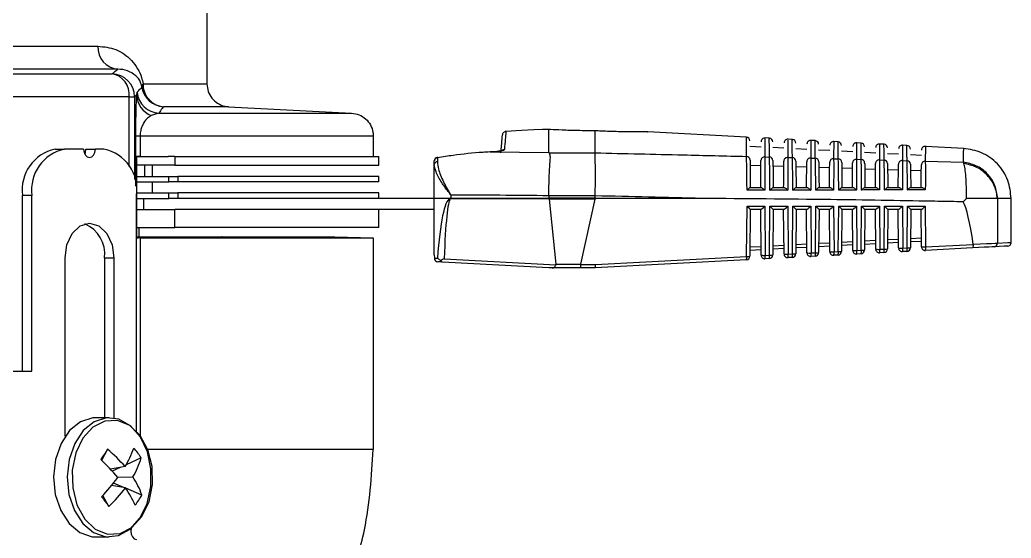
# Model space of a CAD drawing. Extents: x 17.1 to 113.1, y 3.8 to 84.5.
# Drawn here: x 56.364 to 59.045, y 69.521 to 70.922 of the extents above; entities that cross this region are included whole.
import ezdxf

# ---------------------------------------------------------------- set-up
doc = ezdxf.new("R2010")
doc.units = 0
doc.header["$MEASUREMENT"] = 0
doc.layers.add('OBJECT', color=7, linetype='CONTINUOUS')

msp = doc.modelspace()

# ---------------------------------------------------------------- linework, layer by layer
at = {"layer": 'OBJECT'}
for p, q in [((56.8697, 70.9557), (56.8697, 70.7494)), ((55.2589, 70.851), (56.5749, 70.851)), ((56.6291, 70.789), (55.2859, 70.789)), ((56.1593, 70.7765), (56.6132, 70.7765)), ((56.6798, 70.7197), (56.6811, 70.7265)), ((56.697, 70.7494), (56.8697, 70.7494)), ((56.6597, 70.7145), (56.1978, 70.7145)), ((56.6597, 70.7145), (56.674, 70.7145)), ((56.6597, 70.5263), (56.6597, 70.7145)), ((56.6798, 70.7197), (56.674, 70.7145)), ((56.674, 70.7145), (56.674, 70.4909)), ((56.9284, 70.6875), (56.7522, 70.6875)), ((56.9284, 70.6875), (57.2609, 70.6701)), ((56.7401, 70.6701), (56.7193, 70.6639)), ((56.7401, 70.6701), (57.2609, 70.6701)), ((57.6784, 70.6207), (57.6784, 70.6207)), ((57.7769, 70.6261), (57.7769, 70.6261)), ((57.7947, 70.5636), (57.7947, 70.6259)), ((57.9197, 70.5629), (57.9197, 70.6225)), ((58.3287, 70.6056), (58.0612, 70.6196)), ((56.6892, 70.6082), (56.6776, 70.6082)), ((56.6776, 70.4728), (56.6776, 70.6082)), ((56.6892, 70.6082), (56.6892, 70.5533)), ((57.3197, 70.6082), (56.6892, 70.6082)), ((57.3197, 70.6082), (57.3197, 70.5533)), ((58.3907, 70.6024), (58.3791, 70.603)), ((58.4527, 70.5991), (58.441, 70.5997)), ((58.5147, 70.5959), (58.503, 70.5965)), ((58.5767, 70.5926), (58.5649, 70.5932)), ((56.4595, 70.5725), (56.485, 70.5725)), ((56.5363, 70.5725), (56.485, 70.5725)), ((56.5426, 70.5725), (56.5681, 70.5725)), ((56.5911, 70.5725), (56.5681, 70.5725)), ((57.6537, 70.5666), (57.6355, 70.5657)), ((57.6537, 70.5664), (57.6355, 70.5654)), ((57.6355, 70.5654), (57.6355, 70.5657)), ((57.6355, 70.5654), (57.7947, 70.5636)), ((57.6537, 70.5666), (57.6537, 70.5666)), ((57.6537, 70.5664), (57.6537, 70.5666)), ((57.7947, 70.5636), (57.7952, 70.5629)), ((58.3683, 70.5785), (58.3381, 70.5801)), ((58.4303, 70.5753), (58.4002, 70.5769)), ((58.4924, 70.572), (58.462, 70.5736)), ((58.5544, 70.5688), (58.524, 70.5704)), ((58.6164, 70.5655), (58.5861, 70.5671)), ((58.6387, 70.5894), (58.6269, 70.59)), ((58.6783, 70.5623), (58.6481, 70.5639)), ((58.7007, 70.5861), (58.6888, 70.5867)), ((58.7627, 70.5829), (58.7508, 70.5835)), ((58.9168, 70.5748), (58.8128, 70.5802)), ((56.6805, 70.3319), (56.6805, 70.5543)), ((56.6892, 70.5533), (56.6805, 70.5533)), ((56.6805, 70.5533), (56.6892, 70.5533)), ((56.6892, 70.5533), (56.7646, 70.5533)), ((56.7825, 70.5533), (56.7646, 70.5533)), ((56.7825, 70.5533), (56.7825, 70.5293)), ((56.7825, 70.5533), (57.3347, 70.5533)), ((57.3347, 70.5293), (57.3347, 70.5533)), ((57.4847, 70.5313), (57.4847, 70.5409)), ((57.4933, 70.5493), (57.493, 70.5387)), ((57.7952, 70.5629), (57.9197, 70.5629)), ((57.9197, 70.5629), (57.9197, 70.5629)), ((58.3785, 70.5519), (58.391, 70.5516)), ((58.4405, 70.5503), (58.453, 70.55)), ((58.5025, 70.5487), (58.515, 70.5484)), ((58.5645, 70.5471), (58.577, 70.5467)), ((58.6265, 70.5454), (58.6391, 70.5451)), ((58.6884, 70.5437), (58.7011, 70.5434)), ((58.7401, 70.559), (58.7103, 70.5606)), ((58.7504, 70.542), (58.7631, 70.5416)), ((58.8021, 70.5558), (58.7723, 70.5574)), ((58.8124, 70.5402), (58.9154, 70.5373)), ((58.9167, 70.534), (58.9154, 70.5373)), ((56.7825, 70.5293), (56.6805, 70.5293)), ((56.7016, 70.4993), (56.7016, 70.5293)), ((56.7225, 70.4993), (56.7225, 70.5293)), ((56.7825, 70.5293), (57.3347, 70.5293)), ((57.4847, 70.4395), (57.4847, 70.5313)), ((58.3386, 70.5297), (58.3679, 70.5288)), ((58.4006, 70.5278), (58.4299, 70.5269)), ((58.4626, 70.5259), (58.4918, 70.525)), ((58.5246, 70.524), (58.5538, 70.5231)), ((58.5866, 70.522), (58.6158, 70.5211)), ((58.6487, 70.5201), (58.6778, 70.5192)), ((58.7107, 70.5181), (58.7398, 70.5172)), ((58.7727, 70.5161), (58.8018, 70.5152)), ((56.6805, 70.4993), (56.7663, 70.4993)), ((56.6805, 70.4844), (56.7663, 70.4844)), ((56.7225, 70.4544), (56.7225, 70.4844)), ((56.7663, 70.4844), (56.7663, 70.4993)), ((56.7663, 70.4993), (56.7914, 70.4993)), ((56.7914, 70.4844), (56.7663, 70.4844)), ((56.7914, 70.4993), (56.7914, 70.4844)), ((57.3347, 70.4993), (56.7914, 70.4993)), ((57.3347, 70.4844), (56.7914, 70.4844)), ((57.3347, 70.4844), (57.3347, 70.4993)), ((58.339, 70.4695), (58.3681, 70.4695)), ((58.401, 70.4695), (58.4302, 70.4695)), ((58.463, 70.4695), (58.4922, 70.4695)), ((58.5249, 70.4695), (58.5543, 70.4695)), ((58.5869, 70.4695), (58.6163, 70.4695)), ((58.6489, 70.4695), (58.6784, 70.4695)), ((58.7108, 70.4695), (58.7405, 70.4695)), ((58.7728, 70.4695), (58.8026, 70.4695)), ((56.3966, 70.4475), (56.3711, 70.4475)), ((56.3711, 69.9725), (56.3711, 70.4475)), ((56.3966, 69.9725), (56.3966, 70.4475)), ((56.6794, 69.8086), (56.6794, 70.4475)), ((56.6805, 70.4544), (56.7663, 70.4544)), ((56.6805, 70.4395), (56.7663, 70.4395)), ((56.6987, 70.4095), (56.6987, 70.4395)), ((56.7663, 70.4395), (56.7663, 70.4544)), ((56.7663, 70.4544), (56.7914, 70.4544)), ((56.7914, 70.4395), (56.7663, 70.4395)), ((56.7914, 70.4544), (56.7914, 70.4395)), ((57.3347, 70.4544), (56.7914, 70.4544)), ((57.3032, 70.4395), (56.7914, 70.4395)), ((57.4847, 70.4395), (57.3032, 70.4395)), ((57.3347, 70.4395), (57.3347, 70.4544)), ((57.5262, 70.4395), (57.4847, 70.4395)), ((57.4847, 70.2873), (57.4847, 70.4395)), ((57.5292, 70.4488), (57.5292, 70.4403)), ((57.5292, 70.4403), (57.7947, 70.4403)), ((57.7948, 70.4388), (57.5292, 70.4388)), ((57.9197, 70.4463), (57.7947, 70.4463)), ((57.7947, 70.4463), (57.7947, 70.4411)), ((57.7947, 70.4411), (57.9197, 70.4411)), ((57.7947, 70.4403), (57.7948, 70.4388)), ((57.9194, 70.438), (57.7949, 70.438)), ((57.7949, 70.438), (57.8135, 70.2618)), ((57.8812, 70.2618), (57.9194, 70.438)), ((57.9197, 70.4411), (57.9197, 70.4463)), ((58.2084, 70.4395), (57.9198, 70.4395)), ((58.924, 70.4395), (58.9148, 70.4305)), ((59.0077, 70.4395), (59.0077, 70.319)), ((59.0081, 70.4395), (59.0077, 70.4395)), ((59.0447, 70.3209), (59.0447, 70.4399)), ((56.6805, 70.4095), (56.7825, 70.4095)), ((56.7825, 70.3615), (56.7825, 70.4095)), ((57.3032, 70.4095), (56.7825, 70.4095)), ((57.4847, 70.4095), (57.3032, 70.4095)), ((57.3347, 70.3615), (57.3347, 70.4095)), ((58.3292, 70.2831), (58.3304, 70.419)), ((58.3304, 70.419), (58.3785, 70.419)), ((58.3391, 70.4096), (58.338, 70.2835)), ((58.3675, 70.4095), (58.3391, 70.4095)), ((58.3684, 70.2862), (58.3674, 70.4095)), ((58.3785, 70.419), (58.3796, 70.2858)), ((58.3912, 70.2864), (58.3924, 70.419)), ((58.3924, 70.419), (58.4405, 70.419)), ((58.4011, 70.4096), (58.4, 70.2868)), ((58.4295, 70.4095), (58.4011, 70.4095)), ((58.4304, 70.2895), (58.4294, 70.4095)), ((58.4405, 70.419), (58.4416, 70.289)), ((58.4533, 70.2896), (58.4544, 70.419)), ((58.4544, 70.419), (58.5025, 70.419)), ((58.4631, 70.4096), (58.4621, 70.2901)), ((58.4915, 70.4095), (58.4631, 70.4095)), ((58.4924, 70.2927), (58.4914, 70.4095)), ((58.5025, 70.419), (58.5036, 70.2923)), ((58.5153, 70.2929), (58.5164, 70.419)), ((58.5164, 70.419), (58.5645, 70.419)), ((58.5251, 70.4096), (58.5241, 70.2934)), ((58.5535, 70.4095), (58.5251, 70.4095)), ((58.5543, 70.296), (58.5534, 70.4095)), ((58.5645, 70.419), (58.5656, 70.2956)), ((58.5773, 70.2962), (58.5784, 70.419)), ((58.5784, 70.419), (58.6265, 70.419)), ((58.5871, 70.4096), (58.5861, 70.2966)), ((58.6155, 70.4095), (58.5871, 70.4095)), ((58.6163, 70.2993), (58.6154, 70.4095)), ((58.6265, 70.419), (58.6275, 70.2988)), ((58.6394, 70.2995), (58.6404, 70.419)), ((58.6404, 70.419), (58.6885, 70.419)), ((58.6491, 70.4096), (58.6481, 70.2999)), ((58.6775, 70.4095), (58.6491, 70.4095)), ((58.6783, 70.3026), (58.6774, 70.4095)), ((58.6885, 70.419), (58.6895, 70.3021)), ((58.7014, 70.3027), (58.7024, 70.419)), ((58.7024, 70.419), (58.7505, 70.419)), ((58.7111, 70.4096), (58.7102, 70.3032)), ((58.7395, 70.4095), (58.7111, 70.4095)), ((58.7403, 70.3058), (58.7394, 70.4095)), ((58.7505, 70.419), (58.7515, 70.3054)), ((58.7634, 70.306), (58.7644, 70.419)), ((58.7644, 70.419), (58.8125, 70.419)), ((58.7731, 70.4096), (58.7722, 70.3065)), ((58.8015, 70.4095), (58.7731, 70.4095)), ((58.8022, 70.3091), (58.8014, 70.4095)), ((58.8125, 70.419), (58.8134, 70.3087)), ((56.6805, 70.3615), (56.7825, 70.3615)), ((56.6869, 70.3356), (56.6869, 70.3615)), ((57.3347, 70.3615), (56.7825, 70.3615)), ((56.6805, 70.3356), (56.9098, 70.3356)), ((56.6892, 70.3328), (56.6805, 70.3328)), ((56.6892, 70.3328), (56.6805, 70.3328)), ((56.6892, 70.3328), (57.3197, 70.3328)), ((56.6892, 70.3328), (56.6892, 69.7954)), ((56.9108, 70.3356), (56.9098, 70.3356)), ((56.9108, 70.3356), (57.2158, 70.3356)), ((57.2158, 70.3356), (57.3197, 70.3328)), ((57.3197, 70.3328), (57.3197, 69.7615)), ((58.5863, 70.3217), (58.6161, 70.3233)), ((58.6484, 70.325), (58.6781, 70.3265)), ((58.7104, 70.3283), (58.74, 70.3298)), ((58.8021, 70.3237), (58.7723, 70.3221)), ((58.7724, 70.3315), (58.802, 70.3331)), ((58.3683, 70.3008), (58.3381, 70.2992)), ((58.3382, 70.3086), (58.3682, 70.3102)), ((58.4002, 70.3119), (58.4302, 70.3135)), ((58.4303, 70.304), (58.4002, 70.3024)), ((58.4922, 70.3073), (58.4622, 70.3057)), ((58.4623, 70.3152), (58.4922, 70.3167)), ((58.5542, 70.3106), (58.5242, 70.309)), ((58.5243, 70.3184), (58.5541, 70.32)), ((58.5656, 70.2956), (58.5773, 70.2962)), ((58.6162, 70.3139), (58.5863, 70.3123)), ((58.6275, 70.2988), (58.6394, 70.2995)), ((58.6782, 70.3171), (58.6483, 70.3155)), ((58.6895, 70.3021), (58.7014, 70.3027)), ((58.7401, 70.3204), (58.7103, 70.3188)), ((58.7627, 70.2966), (58.7508, 70.2959)), ((58.7515, 70.3054), (58.7634, 70.306)), ((58.9397, 70.3059), (58.8128, 70.2992)), ((58.8134, 70.3087), (58.9421, 70.3155)), ((58.9421, 70.3155), (58.9421, 70.3158)), ((56.4861, 69.7967), (56.4861, 70.279)), ((56.5928, 70.279), (56.6183, 70.279)), ((56.5928, 70.279), (56.5928, 69.847)), ((56.6183, 70.279), (56.6183, 69.846)), ((57.4847, 70.2873), (57.4848, 70.2783)), ((57.5112, 70.2768), (57.8133, 70.2604)), ((58.3285, 70.2736), (57.9197, 70.252)), ((57.9207, 70.2615), (58.3292, 70.2831)), ((58.3906, 70.2769), (58.379, 70.2763)), ((58.3796, 70.2858), (58.3912, 70.2864)), ((58.4526, 70.2802), (58.4409, 70.2796)), ((58.4416, 70.289), (58.4533, 70.2896)), ((58.5146, 70.2835), (58.5029, 70.2828)), ((58.5036, 70.2923), (58.5153, 70.2929)), ((58.5766, 70.2867), (58.5649, 70.2861)), ((58.6387, 70.29), (58.6268, 70.2894)), ((58.7007, 70.2933), (58.6888, 70.2927)), ((57.7947, 70.252), (57.5065, 70.2677)), ((57.803, 70.252), (57.7947, 70.252)), ((57.8806, 70.252), (57.803, 70.252)), ((57.8135, 70.2618), (57.8812, 70.2618)), ((57.9197, 70.252), (57.8806, 70.252)), ((57.8812, 70.2615), (57.9207, 70.2615)), ((57.9197, 70.252), (57.9197, 70.252)), ((56.2446, 69.9725), (56.3966, 69.9725)), ((56.6057, 69.847), (56.5687, 69.847)), ((56.6011, 69.7616), (56.5848, 69.7318)), ((57.3197, 69.7615), (56.7062, 69.7615)), ((56.6917, 69.7385), (56.6514, 69.72)), ((56.6483, 69.7147), (56.6087, 69.7077)), ((56.6347, 69.7123), (56.6135, 69.7026)), ((56.6273, 69.6866), (56.6693, 69.6868)), ((56.6495, 69.6572), (56.612, 69.6638)), ((56.6471, 69.6576), (56.6171, 69.6701)), ((56.6938, 69.6381), (56.6501, 69.6564)), ((56.6044, 69.6073), (56.5879, 69.6366)), ((56.5687, 69.525), (56.6057, 69.525))]:
    msp.add_line(p, q, dxfattribs=at)
at = {"layer": 'OBJECT', "flags": 128}
for points in [[(57.7769, 70.6261), (57.7536, 70.6248), (57.7208, 70.623), (57.6784, 70.6207)], [(57.6647, 70.5629), (57.6669, 70.5886), (57.6683, 70.6048), (57.6689, 70.6116)], [(56.5363, 70.5725), (56.5375, 70.5639), (56.5409, 70.5566), (56.5461, 70.5517), (56.5522, 70.55), (56.5583, 70.5517), (56.5634, 70.5566), (56.5669, 70.5639), (56.5681, 70.5725)], [(56.5394, 70.559), (56.5414, 70.5639), (56.5426, 70.5725)], [(56.4861, 70.279), (56.4911, 70.3147), (56.5054, 70.3451), (56.5269, 70.3653), (56.5522, 70.3725), (56.5775, 70.3653), (56.5989, 70.3451), (56.6132, 70.3147), (56.6183, 70.279)], [(58.9984, 70.309), (58.9929, 70.3087), (58.9839, 70.3082), (58.9718, 70.3076), (58.9569, 70.3068), (58.9397, 70.3059)], [(58.9421, 70.3158), (58.9613, 70.3167), (58.978, 70.3175), (58.9915, 70.3182), (59.0016, 70.3187), (59.0077, 70.319)], [(59.0353, 70.3109), (59.0353, 70.3109), (59.026, 70.3105), (58.9984, 70.309)], [(59.0077, 70.319), (59.0354, 70.3204), (59.0447, 70.3209)], [(57.4848, 70.2783), (57.4861, 70.2783), (57.4889, 70.2781), (57.4931, 70.278)], [(57.5065, 70.2677), (57.5002, 70.268), (57.4961, 70.2683), (57.4943, 70.2683)], [(56.5687, 69.847), (56.561, 69.8466), (56.5279, 69.8363), (56.4984, 69.8126), (56.4751, 69.7776), (56.4602, 69.7345), (56.4549, 69.6871), (56.4597, 69.6396), (56.4742, 69.5962), (56.4971, 69.5608), (56.5264, 69.5365), (56.5594, 69.5255), (56.5687, 69.525)], [(56.6886, 69.5756), (56.7079, 69.6151), (56.7182, 69.6608), (56.7184, 69.7088), (56.7086, 69.7548), (56.6897, 69.7946), (56.6633, 69.8248), (56.6318, 69.8427), (56.598, 69.8466), (56.5649, 69.8363), (56.5354, 69.8126), (56.5121, 69.7776), (56.4972, 69.7345), (56.4919, 69.6871), (56.4967, 69.6396), (56.5112, 69.5962), (56.5341, 69.5608), (56.5634, 69.5365), (56.5964, 69.5255), (56.6303, 69.5287), (56.6619, 69.546), (56.6886, 69.5756)], [(56.694, 69.5798), (56.7133, 69.6199), (56.7229, 69.6664), (56.7219, 69.7148), (56.7103, 69.7604), (56.6893, 69.7987), (56.661, 69.826), (56.6281, 69.8396), (56.5939, 69.8381), (56.5616, 69.8217), (56.5345, 69.7921), (56.5153, 69.7521), (56.5057, 69.7056), (56.5067, 69.6571), (56.5183, 69.6115), (56.5392, 69.5732), (56.5675, 69.5459), (56.6004, 69.5324), (56.6347, 69.5338), (56.6669, 69.5502), (56.694, 69.5798)], [(56.6645, 69.5481), (56.6635, 69.5405), (56.6647, 69.5319), (56.6682, 69.5246), (56.6734, 69.5197), (56.6794, 69.518)]]:
    msp.add_lwpolyline(points, dxfattribs=at)
at = {"layer": 'OBJECT'}
for centre, radius, start, end in [((56.6341, 70.8481), 0.0593, 177.2193, 265.182), ((56.6032, 70.7206), 0.0568, 353.8231, 79.8677), ((56.6119, 70.7145), 0.062, 0.0185, 88.8269), ((56.7429, 70.732), 0.062, 185.1379, 267.4506), ((56.7084, 70.7407), 0.0143, 142.6459, 184.1231), ((56.7553, 70.7495), 0.062, 189.0436, 267.1597), ((56.7574, 70.7478), 0.0605, 178.4267, 265.0794), ((56.7402, 70.7206), 0.0604, 180.8387, 249.7837), ((58.328, 70.5956), 0.01, 0.5, 83.0416), ((58.3784, 70.593), 0.01, 83.4435, 179.5), ((58.39, 70.5924), 0.01, 0.5, 83.5539), ((58.4404, 70.5897), 0.01, 83.9559, 179.5), ((58.4521, 70.5891), 0.01, 0.5, 84.0669), ((58.5024, 70.5865), 0.01, 84.469, 179.5), ((58.5141, 70.5859), 0.01, 0.5, 84.5807), ((58.5643, 70.5832), 0.01, 84.9828, 179.5), ((58.5761, 70.5826), 0.01, 0.5, 85.0953), ((56.4816, 70.4631), 0.1116, 101.4218, 188.0494), ((56.5071, 70.4631), 0.1116, 101.4218, 188.0495), ((56.569, 70.4631), 0.1116, 351.9507, 78.5782), ((57.6746, 70.5618), 0.01, 92.5376, 134.0424), ((58.6263, 70.58), 0.01, 85.5116, 179.5), ((58.6381, 70.5794), 0.01, 0.5, 85.6107), ((58.6883, 70.5768), 0.01, 86.013, 179.5), ((58.7002, 70.5761), 0.01, 0.5, 86.1269), ((58.7503, 70.5735), 0.01, 86.5331, 179.5), ((58.7622, 70.5729), 0.01, 0.5, 86.6441), ((58.8122, 70.5703), 0.01, 86.9496, 179.5), ((57.4947, 70.5409), 0.01, 99.2546, 180), ((57.4938, 70.5402), 0.00906, 92.8152, 175.6376), ((57.4932, 70.5302), 0.00857, 91.3572, 172.772), ((57.5041, 70.5515), 0.011, 183.5999, 191.5485), ((58.3286, 70.5433), 0.00987, 1.1349, 87.7404), ((58.3779, 70.5421), 0.0099, 86.3742, 178.788), ((58.3906, 70.5418), 0.00987, 1.1148, 87.7179), ((58.4399, 70.5405), 0.0099, 86.3909, 178.8129), ((58.4526, 70.5402), 0.00987, 1.0943, 87.6966), ((58.5019, 70.5388), 0.00991, 86.4099, 178.8337), ((58.5146, 70.5385), 0.00988, 1.0775, 87.6718), ((58.5639, 70.5372), 0.00991, 86.429, 178.8561), ((58.5766, 70.5369), 0.00988, 1.0553, 87.6532), ((58.6258, 70.5355), 0.00991, 86.4477, 178.8788), ((58.6386, 70.5352), 0.00989, 1.0373, 87.6314), ((58.6878, 70.5338), 0.00991, 86.4666, 178.8996), ((58.7007, 70.5335), 0.00989, 1.0189, 87.6091), ((58.7498, 70.5321), 0.00992, 86.4849, 178.9201), ((58.7627, 70.5318), 0.00989, 1.0035, 87.5856), ((58.8118, 70.5303), 0.00992, 86.5024, 178.9406), ((57.6209, 70.5296), 0.1307, 223.5468, 224.5091), ((57.6481, 70.4404), 0.1189, 180.0139, 180.7742), ((56.5047, 70.2891), 0.0887, 353.4617, 66.9254), ((58.5621, 70.35), 0.0546, 261.8685, 273.6791), ((58.5643, 70.2961), 0.01, 180.5, 273.0226), ((58.5454, 70.2923), 0.0204, 342.3855, 9.2745), ((58.5761, 70.2967), 0.01, 273.0226, 359.5), ((58.5572, 70.2929), 0.0204, 342.3832, 9.2805), ((58.5797, 70.3371), 0.041, 266.6836, 279.001), ((58.624, 70.3533), 0.0546, 261.8691, 273.6785), ((58.6263, 70.2994), 0.01, 180.5, 273.0226), ((58.6074, 70.2956), 0.0204, 342.3828, 9.2808), ((58.6381, 70.3), 0.01, 273.0226, 359.5), ((58.6192, 70.2962), 0.0204, 342.3855, 9.2745), ((58.6417, 70.3404), 0.041, 266.6872, 278.9992), ((58.686, 70.3566), 0.0546, 261.869, 273.6787), ((58.6883, 70.3026), 0.01, 180.5, 273.0226), ((58.6694, 70.2988), 0.0204, 342.3828, 9.2808), ((58.7002, 70.3033), 0.01, 273.0226, 359.5), ((58.6813, 70.2995), 0.0204, 342.3836, 9.2801), ((58.7038, 70.3437), 0.041, 266.6836, 279.001), ((58.748, 70.3598), 0.0546, 261.8686, 273.679), ((58.7503, 70.3059), 0.01, 180.5, 273.0226), ((58.7314, 70.3021), 0.0204, 342.3754, 9.2846), ((58.7622, 70.3065), 0.01, 273.0226, 359.5), ((58.7433, 70.3027), 0.0204, 342.3855, 9.2745), ((58.7658, 70.347), 0.041, 266.6872, 278.9992), ((58.8099, 70.3631), 0.0546, 261.8685, 273.6791), ((58.8122, 70.3092), 0.01, 180.5, 273.0226), ((58.7933, 70.3054), 0.0204, 342.3855, 9.2745), ((58.9978, 70.3189), 0.00991, 273.4746, 0.5516), ((59.0347, 70.3209), 0.01, 273.0226, 355.0653), ((57.4948, 70.2783), 0.00999, 179.95, 266.8554), ((57.4855, 70.2782), 0.00067, 168.3449, 180.5049), ((57.4948, 70.2783), 0.01, 180.809, 266.8941), ((58.328, 70.2836), 0.01, 273.0226, 359.5), ((58.3091, 70.2798), 0.0204, 342.3828, 9.2808), ((58.3316, 70.324), 0.041, 266.687, 278.9994), ((58.3761, 70.3402), 0.0545, 261.8661, 273.6815), ((58.3784, 70.2863), 0.01, 180.5, 273.0226), ((58.3595, 70.2825), 0.0204, 342.3855, 9.2745), ((58.39, 70.2869), 0.01, 273.0226, 359.5), ((58.3711, 70.2831), 0.0204, 342.3855, 9.2745), ((58.3936, 70.3273), 0.041, 266.687, 278.9975), ((58.4381, 70.3435), 0.0546, 261.869, 273.6787), ((58.4404, 70.2896), 0.01, 180.5, 273.0226), ((58.4215, 70.2857), 0.0204, 342.3828, 9.2808), ((58.4521, 70.2902), 0.01, 273.0226, 359.5), ((58.4331, 70.2864), 0.0204, 342.3831, 9.2805), ((58.4556, 70.3306), 0.041, 266.687, 278.9994), ((58.5001, 70.3467), 0.0546, 261.8686, 273.679), ((58.5024, 70.2928), 0.01, 180.5, 273.0226), ((58.4835, 70.289), 0.0204, 342.3828, 9.2808), ((58.5141, 70.2934), 0.01, 273.0226, 359.5), ((58.4952, 70.2896), 0.0204, 342.3855, 9.2745), ((58.5177, 70.3339), 0.041, 266.687, 278.9975), ((59.9098, 67.5393), 3.9858, 146.1131, 146.5916), ((56.3523, 69.4634), 0.3883, 40.3341, 50.1598), ((56.4185, 69.855), 0.2692, 328.589, 340.3685), ((56.5298, 69.6373), 0.191, 32.0139, 41.8135), ((56.2323, 69.3579), 0.5139, 39.5502, 47.0248), ((56.4765, 69.8012), 0.2242, 329.3223, 343.7611), ((56.2292, 69.979), 0.4959, 315.8153, 323.6483), ((56.4908, 69.5663), 0.2153, 19.4631, 34.0337), ((56.3458, 69.8869), 0.3809, 312.7653, 322.8977), ((56.4346, 69.5079), 0.2617, 23.0563, 34.7898), ((58.5094, 71.0588), 2.3949, 216.5239, 217.3043), ((56.5211, 69.7331), 0.1971, 321.5097, 331.1945)]:
    msp.add_arc(centre, radius, start, end, dxfattribs=at)
for centre, major_axis, ratio, start_param, end_param in [((56.7396, 70.5715), (0.062, 0.0151), 0.162756, 3.410195, 3.724554), ((57.5447, 69.8708), (-0.0157, 0.5695), 0.101686, 0.049862, 0.771527), ((57.537, 69.8692), (-0.0078, 0.5695), 0.050872, 0.051969, 0.772633), ((57.5447, 69.8708), (-0.0157, 0.5695), 0.101686, 6.280384, 6.333048), ((57.537, 69.8692), (-0.0078, 0.5695), 0.050872, 6.28249, 6.335154), ((57.4369, 68.377), (7.8848, 0), 0.262774, 1.525405, 1.559096), ((57.3469, 70.4463), (0.4478, 0), 0.267949, 0, 0.004204), ((57.3469, 70.4411), (0.4478, 0), 0.267949, 6.276674, 6.283185), ((57.3466, 70.4411), (0.4485, -0.007), 0.267094, 0.032491, 0.039008), ((58.8977, 70.4411), (0.9787, 0.0064), 0.122438, 3.101128, 3.114217), ((53.9014, 68.377), (19.0675, 0), 0.111038, 1.342949, 1.358461), ((58.897, 70.4463), (0.9773, 0), 0.122785, 3.138252, 3.141593), ((58.897, 70.4411), (0.9773, 0), 0.122785, 3.141593, 3.154684), ((58.8896, 68.1498), (0.0147, 2.2897), 0.052015, 5.95327, 6.194383), ((58.3292, 70.4195), (-0.00991, 0.00999), 0.035372, 3.176643, 4.624979), ((58.3773, 70.4195), (0.00988, 0.00996), 0.087934, 3.228543, 4.746979), ((58.3912, 70.4195), (-0.00991, 0.00999), 0.035372, 3.176643, 4.624979), ((58.4393, 70.4195), (0.00988, 0.00996), 0.087934, 3.228543, 4.746979), ((58.4532, 70.4195), (-0.00991, 0.00999), 0.035372, 3.176643, 4.624979), ((58.5013, 70.4195), (0.00988, 0.00996), 0.087934, 3.228543, 4.746979), ((58.5152, 70.4195), (-0.00991, 0.00999), 0.035372, 3.176643, 4.624979), ((58.5633, 70.4195), (0.00988, 0.00996), 0.087934, 3.228543, 4.746979), ((58.5772, 70.4195), (-0.00991, 0.00999), 0.035372, 3.176643, 4.624979), ((58.6253, 70.4195), (0.00988, 0.00996), 0.087934, 3.228543, 4.746979), ((58.6392, 70.4195), (-0.00991, 0.00999), 0.035372, 3.176643, 4.624979), ((58.6873, 70.4195), (0.00988, 0.00996), 0.087934, 3.228543, 4.746979), ((58.7012, 70.4195), (-0.00991, 0.00999), 0.035372, 3.176643, 4.624979), ((58.7493, 70.4195), (0.00988, 0.00996), 0.087934, 3.228543, 4.746979), ((58.7632, 70.4195), (-0.00991, 0.00999), 0.035372, 3.176643, 4.624979), ((58.8113, 70.4195), (0.00988, 0.00996), 0.087934, 3.228543, 4.746979), ((56.7396, 70.3147), (0.062, -0.0151), 0.162711, 2.558607, 2.872966), ((57.7762, 70.262), (0.0374, -0.0006), 0.267094, 6.175075, 6.315676), ((57.8806, 70.262), (0, 0.01), 0.061163, 3.141593, 4.660029), ((57.9627, 70.262), (0.0816, 0.0005), 0.122438, 3.114217, 3.140397), ((57.9195, 70.262), (-0.00026, 0.01), 0.120424, 3.14477, 4.656852)]:
    msp.add_ellipse(centre, major_axis=major_axis, ratio=ratio, start_param=start_param, end_param=end_param, dxfattribs=at)
for points, knots in [([(56.5749, 70.851), (56.5913, 70.8494), (56.6241, 70.8461), (56.6592, 70.8219), (56.6814, 70.7933), (56.6921, 70.7719), (56.6957, 70.7552), (56.697, 70.7494)], [0, 0, 0, 0, 0.338496, 0.676057, 0.82639, 0.93996, 1, 1, 1, 1]), ([(56.6132, 70.7765), (56.6139, 70.7771), (56.6176, 70.7805), (56.6229, 70.7849), (56.6275, 70.7879), (56.6291, 70.789)], [0, 0, 0, 0, 0.1375162, 0.6875815, 1, 1, 1, 1]), ([(56.6941, 70.7397), (56.693, 70.7436), (56.6884, 70.7612), (56.6752, 70.7731), (56.6552, 70.7872), (56.6379, 70.7884), (56.6291, 70.789)], [0, 0, 0, 0, 0.064502, 0.295551, 0.645889, 1, 1, 1, 1]), ([(56.6811, 70.7265), (56.6818, 70.7273), (56.6853, 70.7316), (56.6896, 70.7361), (56.6932, 70.739), (56.6941, 70.7397)], [0, 0, 0, 0, 0.160413, 0.802068, 1, 1, 1, 1]), ([(56.8697, 70.7494), (56.8703, 70.7425), (56.8717, 70.7285), (56.8824, 70.7099), (56.8981, 70.6959), (56.9145, 70.689), (56.9249, 70.6879), (56.9284, 70.6875)], [0, 0, 0, 0, 0.222087, 0.444175, 0.666264, 0.888359, 1, 1, 1, 1]), ([(56.6776, 70.6082), (56.6776, 70.618), (56.6777, 70.6375), (56.678, 70.667), (56.6787, 70.6991), (56.6794, 70.7118), (56.6798, 70.7197)], [0, 0, 0, 0, 0.163497, 0.32571, 0.581357, 1, 1, 1, 1]), ([(56.7522, 70.6875), (56.7509, 70.686), (56.7469, 70.6814), (56.7429, 70.6747), (56.7401, 70.6701)], [0, 0, 0, 0, 0.3210633, 1, 1, 1, 1]), ([(56.7193, 70.6639), (56.7158, 70.6617), (56.7088, 70.6572), (56.7001, 70.6469), (56.694, 70.6349), (56.691, 70.6251), (56.6895, 70.6162), (56.6893, 70.6108), (56.6892, 70.6082)], [0, 0, 0, 0, 0.300574, 0.606531, 0.762919, 0.874184, 0.940147, 1, 1, 1, 1]), ([(57.2609, 70.6701), (57.2678, 70.669), (57.2817, 70.6669), (57.2997, 70.6553), (57.3129, 70.6388), (57.319, 70.6221), (57.3195, 70.6117), (57.3197, 70.6082)], [0, 0, 0, 0, 0.222099, 0.444197, 0.666294, 0.888387, 1, 1, 1, 1]), ([(57.6784, 70.6207), (57.6772, 70.6206), (57.675, 70.6202), (57.6721, 70.6183), (57.67, 70.6157), (57.6691, 70.6133), (57.669, 70.612), (57.6689, 70.6116)], [0, 0, 0, 0, 0.235926, 0.471828, 0.707751, 0.925417, 1, 1, 1, 1]), ([(57.6784, 70.6207), (57.6784, 70.6206), (57.6783, 70.6201), (57.6778, 70.6145), (57.6758, 70.5909), (57.6741, 70.5718)], [0, 0, 0, 0, 0.045653, 0.228294, 1, 1, 1, 1]), ([(57.7947, 70.6259), (57.788, 70.626), (57.7795, 70.626), (57.7774, 70.6261), (57.7769, 70.6261)], [0, 0, 0, 0, 0.791837, 1, 1, 1, 1]), ([(57.7949, 70.626), (57.7949, 70.626), (57.7948, 70.626), (57.7948, 70.626), (57.7947, 70.626), (57.7947, 70.6259), (57.7947, 70.6259)], [0, 0, 0, 0, 0.159974, 0.363959, 0.750853, 1, 1, 1, 1]), ([(57.9197, 70.6225), (57.9037, 70.6226), (57.8717, 70.6228), (57.8292, 70.6242), (57.8056, 70.6254), (57.7962, 70.6259), (57.7949, 70.626)], [0, 0, 0, 0, 0.3155677, 0.6311016, 0.9475879, 1, 1, 1, 1]), ([(58.0612, 70.6195), (58.0617, 70.6195), (58.0637, 70.6195), (58.0507, 70.6194), (58.0232, 70.6193), (57.983, 70.6199), (57.9464, 70.6211), (57.9251, 70.6222), (57.9197, 70.6225)], [0, 0, 0, 0, 0.06941, 0.284852, 0.500141, 0.714749, 0.928344, 1, 1, 1, 1]), ([(58.329, 70.5532), (58.329, 70.5546), (58.3289, 70.5617), (58.3287, 70.5876), (58.3285, 70.6091), (58.3285, 70.6035), (58.3285, 70.6026)], [0, 0, 0, 0, 0.04133, 0.206679, 0.869686, 1, 1, 1, 1]), ([(58.3789, 70.6003), (58.3789, 70.5997), (58.3789, 70.5983), (58.3787, 70.5686), (58.3785, 70.5519)], [0, 0, 0, 0, 0.440803, 1, 1, 1, 1]), ([(58.391, 70.5516), (58.391, 70.553), (58.3909, 70.56), (58.3907, 70.5855), (58.3905, 70.6061), (58.3906, 70.6006), (58.3906, 70.5998)], [0, 0, 0, 0, 0.042041, 0.210232, 0.884641, 1, 1, 1, 1]), ([(58.4409, 70.5974), (58.4409, 70.5967), (58.4409, 70.595), (58.4406, 70.5662), (58.4405, 70.5503)], [0, 0, 0, 0, 0.448482, 1, 1, 1, 1]), ([(58.453, 70.55), (58.453, 70.5514), (58.4529, 70.5583), (58.4527, 70.5833), (58.4525, 70.6031), (58.4526, 70.5976), (58.4526, 70.5969)], [0, 0, 0, 0, 0.0427766, 0.2139071, 0.9001117, 1, 1, 1, 1]), ([(58.5029, 70.5946), (58.5029, 70.5937), (58.5029, 70.5917), (58.5026, 70.5638), (58.5025, 70.5487)], [0, 0, 0, 0, 0.456429, 1, 1, 1, 1]), ([(58.515, 70.5484), (58.515, 70.5497), (58.515, 70.5565), (58.5147, 70.581), (58.5146, 70.6), (58.5146, 70.5946), (58.5146, 70.594)], [0, 0, 0, 0, 0.043537, 0.217711, 0.916125, 1, 1, 1, 1]), ([(58.5649, 70.5917), (58.5648, 70.5906), (58.5648, 70.5883), (58.5646, 70.5615), (58.5645, 70.5471)], [0, 0, 0, 0, 0.464658, 1, 1, 1, 1]), ([(58.577, 70.5467), (58.577, 70.5481), (58.577, 70.5547), (58.5768, 70.5787), (58.5766, 70.597), (58.5766, 70.5916), (58.5767, 70.5912)], [0, 0, 0, 0, 0.044325, 0.221651, 0.93271, 1, 1, 1, 1]), ([(58.6391, 70.5451), (58.639, 70.5464), (58.639, 70.5529), (58.6388, 70.5765), (58.6386, 70.594), (58.6387, 70.5887), (58.6387, 70.5883)], [0, 0, 0, 0, 0.045141, 0.225735, 0.949898, 1, 1, 1, 1]), ([(58.7011, 70.5434), (58.7011, 70.5447), (58.701, 70.5511), (58.7008, 70.5741), (58.7007, 70.5909), (58.7007, 70.5857), (58.7007, 70.5854)], [0, 0, 0, 0, 0.045988, 0.22997, 0.967722, 1, 1, 1, 1]), ([(57.6355, 70.5654), (57.6289, 70.565), (57.5956, 70.5629), (57.548, 70.5582), (57.5075, 70.5516), (57.4933, 70.5493)], [0, 0, 0, 0, 0.139684, 0.698664, 1, 1, 1, 1]), ([(57.6586, 70.5671), (57.6579, 70.567), (57.6563, 70.5668), (57.6546, 70.5667), (57.6536, 70.5667)], [0, 0, 0, 0, 0.42916, 1, 1, 1, 1]), ([(57.6741, 70.5718), (57.6738, 70.5713), (57.6733, 70.5703), (57.6696, 70.5688), (57.6642, 70.5675), (57.6585, 70.5667), (57.6549, 70.5665), (57.6537, 70.5664)], [0, 0, 0, 0, 0.21906, 0.438021, 0.659216, 0.880003, 1, 1, 1, 1]), ([(57.6681, 70.5691), (57.6681, 70.5691), (57.6681, 70.5691), (57.6673, 70.5687), (57.6653, 70.5682), (57.6622, 70.5675), (57.6597, 70.5672), (57.6586, 70.5671)], [0, 0, 0, 0, 0.0902139, 0.2517951, 0.484409, 0.7783926, 1, 1, 1, 1]), ([(58.6268, 70.5889), (58.6268, 70.5877), (58.6268, 70.5851), (58.6266, 70.5592), (58.6265, 70.5454)], [0, 0, 0, 0, 0.470225, 1, 1, 1, 1]), ([(58.6888, 70.586), (58.6888, 70.5846), (58.6888, 70.5817), (58.6886, 70.5567), (58.6884, 70.5437)], [0, 0, 0, 0, 0.482025, 1, 1, 1, 1]), ([(58.7508, 70.5831), (58.7508, 70.5816), (58.7507, 70.5785), (58.7505, 70.5544), (58.7504, 70.542)], [0, 0, 0, 0, 0.488709, 1, 1, 1, 1]), ([(58.7631, 70.5416), (58.7631, 70.5429), (58.763, 70.5492), (58.7628, 70.5718), (58.7627, 70.5879), (58.7627, 70.5827), (58.7627, 70.5826)], [0, 0, 0, 0, 0.046867, 0.234363, 0.98622, 1, 1, 1, 1]), ([(58.8128, 70.5802), (58.8128, 70.5802), (58.8128, 70.5853), (58.8127, 70.5723), (58.8125, 70.551), (58.8124, 70.5402)], [0, 0, 0, 0, 0.001446, 0.498454, 1, 1, 1, 1]), ([(58.9154, 70.5373), (58.9157, 70.5482), (58.9162, 70.57), (58.9163, 70.5732), (58.9164, 70.5748)], [0, 0, 0, 0, 0.496376, 1, 1, 1, 1]), ([(59.0447, 70.4395), (59.043, 70.4561), (59.0393, 70.4904), (59.0098, 70.535), (58.9668, 70.5667), (58.9328, 70.5722), (58.9164, 70.5748)], [0, 0, 0, 0, 0.240773, 0.500001, 0.759226, 1, 1, 1, 1]), ([(57.493, 70.5387), (57.4936, 70.5323), (57.4952, 70.516), (57.5083, 70.4859), (57.5214, 70.4619), (57.5285, 70.45), (57.5291, 70.4489), (57.5292, 70.4488)], [0, 0, 0, 0, 0.244745, 0.62673, 0.967928, 0.996143, 1, 1, 1, 1]), ([(57.7947, 70.4468), (57.7947, 70.452), (57.7945, 70.4706), (57.7953, 70.5016), (57.7969, 70.5337), (57.7999, 70.5542), (57.7965, 70.5605), (57.7952, 70.5629)], [0, 0, 0, 0, 0.097508, 0.351331, 0.599305, 0.843154, 1, 1, 1, 1]), ([(57.9197, 70.4467), (57.92, 70.4602), (57.9206, 70.4872), (57.9204, 70.5228), (57.9196, 70.5502), (57.9197, 70.5587), (57.9197, 70.5629)], [0, 0, 0, 0, 0.253583, 0.507165, 0.760847, 1, 1, 1, 1]), ([(57.9197, 70.5629), (57.999, 70.5611), (58.1355, 70.558), (58.2719, 70.5546), (58.329, 70.5532)], [0, 0, 0, 0, 0.58145, 1, 1, 1, 1]), ([(58.3304, 70.4617), (58.3304, 70.4643), (58.3303, 70.4734), (58.3301, 70.4948), (58.3298, 70.5224), (58.3293, 70.5442), (58.3291, 70.5506), (58.329, 70.5532)], [0, 0, 0, 0, 0.059775, 0.20716, 0.50141, 0.795934, 1, 1, 1, 1]), ([(58.3385, 70.5435), (58.3385, 70.5396), (58.3386, 70.5319), (58.3388, 70.5057), (58.339, 70.4819), (58.3391, 70.4695)], [0, 0, 0, 0, 0.324207, 0.64849, 1, 1, 1, 1]), ([(58.3674, 70.4695), (58.3675, 70.4808), (58.3676, 70.5033), (58.3679, 70.5299), (58.368, 70.538), (58.368, 70.5423)], [0, 0, 0, 0, 0.324373, 0.648691, 1, 1, 1, 1]), ([(58.3785, 70.5519), (58.3786, 70.5502), (58.3787, 70.5449), (58.3788, 70.5265), (58.3788, 70.4984), (58.3786, 70.4754), (58.3785, 70.4644), (58.3785, 70.4618)], [0, 0, 0, 0, 0.1485046, 0.4485974, 0.7482559, 0.9404451, 1, 1, 1, 1]), ([(58.3924, 70.4618), (58.3924, 70.4644), (58.3923, 70.4735), (58.3921, 70.4947), (58.3918, 70.522), (58.3913, 70.543), (58.3911, 70.5492), (58.391, 70.5516)], [0, 0, 0, 0, 0.0594948, 0.2084586, 0.5058928, 0.8036089, 1, 1, 1, 1]), ([(58.4005, 70.5419), (58.4005, 70.5381), (58.4006, 70.5304), (58.4008, 70.5046), (58.401, 70.4814), (58.4011, 70.4695)], [0, 0, 0, 0, 0.328087, 0.656252, 1, 1, 1, 1]), ([(58.4294, 70.4695), (58.4295, 70.4807), (58.4296, 70.5031), (58.4299, 70.5289), (58.4299, 70.5367), (58.43, 70.5407)], [0, 0, 0, 0, 0.328437, 0.656814, 1, 1, 1, 1]), ([(58.4405, 70.5503), (58.4405, 70.5486), (58.4407, 70.5434), (58.4408, 70.5251), (58.4407, 70.4974), (58.4406, 70.4749), (58.4405, 70.4645), (58.4405, 70.4619)], [0, 0, 0, 0, 0.150135, 0.453531, 0.756487, 0.940721, 1, 1, 1, 1]), ([(58.4544, 70.462), (58.4544, 70.4645), (58.4543, 70.4735), (58.4541, 70.4945), (58.4538, 70.5216), (58.4533, 70.5419), (58.4531, 70.5478), (58.453, 70.55)], [0, 0, 0, 0, 0.059218, 0.209832, 0.510595, 0.811654, 1, 1, 1, 1]), ([(58.4625, 70.5403), (58.4625, 70.5365), (58.4626, 70.5289), (58.4628, 70.5036), (58.463, 70.4809), (58.4631, 70.4695)], [0, 0, 0, 0, 0.332168, 0.664412, 1, 1, 1, 1]), ([(58.4914, 70.4695), (58.4914, 70.4806), (58.4916, 70.5028), (58.4919, 70.5278), (58.4919, 70.5353), (58.492, 70.539)], [0, 0, 0, 0, 0.332714, 0.665367, 1, 1, 1, 1]), ([(58.5025, 70.5487), (58.5025, 70.547), (58.5027, 70.5418), (58.5028, 70.5237), (58.5027, 70.4964), (58.5026, 70.4745), (58.5025, 70.4646), (58.5025, 70.4621)], [0, 0, 0, 0, 0.151845, 0.458695, 0.765102, 0.940995, 1, 1, 1, 1]), ([(58.5164, 70.4621), (58.5164, 70.4646), (58.5163, 70.4735), (58.5161, 70.4944), (58.5158, 70.5211), (58.5154, 70.5407), (58.5151, 70.5463), (58.515, 70.5484)], [0, 0, 0, 0, 0.058943, 0.211284, 0.515533, 0.820091, 1, 1, 1, 1]), ([(58.5245, 70.5387), (58.5245, 70.5349), (58.5246, 70.5274), (58.5248, 70.5025), (58.525, 70.4804), (58.5251, 70.4695)], [0, 0, 0, 0, 0.33646, 0.673002, 1, 1, 1, 1]), ([(58.5534, 70.4695), (58.5534, 70.4806), (58.5536, 70.5026), (58.5539, 70.5267), (58.5539, 70.5339), (58.5539, 70.5374)], [0, 0, 0, 0, 0.337223, 0.674381, 1, 1, 1, 1]), ([(58.5645, 70.5471), (58.5645, 70.5454), (58.5647, 70.5403), (58.5648, 70.5222), (58.5647, 70.4954), (58.5646, 70.4741), (58.5645, 70.4647), (58.5645, 70.4622)], [0, 0, 0, 0, 0.153635, 0.464105, 0.774128, 0.941266, 1, 1, 1, 1]), ([(58.5784, 70.4623), (58.5784, 70.4647), (58.5783, 70.4735), (58.5781, 70.4942), (58.5778, 70.5207), (58.5774, 70.5395), (58.5771, 70.5448), (58.577, 70.5467)], [0, 0, 0, 0, 0.0586706, 0.212823, 0.5207278, 0.8289547, 1, 1, 1, 1]), ([(58.5865, 70.5371), (58.5865, 70.5333), (58.5866, 70.5259), (58.5868, 70.5013), (58.587, 70.4799), (58.5871, 70.4695)], [0, 0, 0, 0, 0.3409859, 0.6820537, 1, 1, 1, 1]), ([(58.6265, 70.5454), (58.6265, 70.5437), (58.6266, 70.5387), (58.6268, 70.5207), (58.6267, 70.4944), (58.6266, 70.4736), (58.6265, 70.4648), (58.6265, 70.4624)], [0, 0, 0, 0, 0.1555103, 0.4697785, 0.7835913, 0.9415343, 1, 1, 1, 1]), ([(58.6404, 70.4624), (58.6404, 70.4648), (58.6403, 70.4736), (58.6401, 70.494), (58.6398, 70.5202), (58.6394, 70.5382), (58.6391, 70.5433), (58.6391, 70.5451)], [0, 0, 0, 0, 0.058402, 0.214452, 0.526192, 0.838269, 1, 1, 1, 1]), ([(58.6884, 70.5437), (58.6885, 70.5421), (58.6886, 70.5371), (58.6887, 70.5192), (58.6887, 70.4933), (58.6886, 70.4732), (58.6885, 70.4649), (58.6885, 70.4626)], [0, 0, 0, 0, 0.157483, 0.475733, 0.793525, 0.941799, 1, 1, 1, 1]), ([(58.7024, 70.4626), (58.7024, 70.4649), (58.7023, 70.4736), (58.7021, 70.4939), (58.7018, 70.5196), (58.7014, 70.537), (58.7011, 70.5418), (58.7011, 70.5434)], [0, 0, 0, 0, 0.0581353, 0.2161786, 0.5319486, 0.8480671, 1, 1, 1, 1]), ([(58.7504, 70.542), (58.7505, 70.5404), (58.7506, 70.5355), (58.7507, 70.5177), (58.7507, 70.4922), (58.7506, 70.4727), (58.7505, 70.465), (58.7505, 70.4627)], [0, 0, 0, 0, 0.159552, 0.481989, 0.803961, 0.94206, 1, 1, 1, 1]), ([(58.7644, 70.4628), (58.7644, 70.465), (58.7643, 70.4736), (58.7641, 70.4937), (58.7637, 70.5191), (58.7634, 70.5357), (58.7631, 70.5402), (58.7631, 70.5416)], [0, 0, 0, 0, 0.057872, 0.218011, 0.538016, 0.858387, 1, 1, 1, 1]), ([(58.8124, 70.5402), (58.8125, 70.5386), (58.8126, 70.5338), (58.8127, 70.5162), (58.8127, 70.4912), (58.8126, 70.4723), (58.8125, 70.4651), (58.8125, 70.4629)], [0, 0, 0, 0, 0.161729, 0.488571, 0.814942, 0.942319, 1, 1, 1, 1]), ([(59.0081, 70.4395), (59.0065, 70.4513), (59.0032, 70.4756), (58.9818, 70.5074), (58.9511, 70.5305), (58.927, 70.5351), (58.9154, 70.5373)], [0, 0, 0, 0, 0.2411708, 0.4999999, 0.7588284, 1, 1, 1, 1]), ([(57.5292, 70.4488), (57.5291, 70.4489), (57.5283, 70.45), (57.5257, 70.4533), (57.5172, 70.4644), (57.5029, 70.4848), (57.4881, 70.5102), (57.4857, 70.5249), (57.4847, 70.5313)], [0, 0, 0, 0, 0.003659, 0.034965, 0.112488, 0.381452, 0.732443, 1, 1, 1, 1]), ([(58.6154, 70.4695), (58.6154, 70.4805), (58.6156, 70.5023), (58.6158, 70.5256), (58.6159, 70.5324), (58.6159, 70.5357)], [0, 0, 0, 0, 0.341979, 0.68389, 1, 1, 1, 1]), ([(58.6485, 70.5354), (58.6486, 70.5317), (58.6486, 70.5243), (58.6488, 70.5002), (58.649, 70.4794), (58.6491, 70.4695)], [0, 0, 0, 0, 0.34576, 0.691604, 1, 1, 1, 1]), ([(58.6774, 70.4695), (58.6774, 70.4804), (58.6776, 70.502), (58.6778, 70.5244), (58.6779, 70.5309), (58.6779, 70.534)], [0, 0, 0, 0, 0.347005, 0.693942, 1, 1, 1, 1]), ([(58.7105, 70.5337), (58.7106, 70.53), (58.7106, 70.5227), (58.7108, 70.4991), (58.711, 70.4788), (58.7111, 70.4695)], [0, 0, 0, 0, 0.350807, 0.701697, 1, 1, 1, 1]), ([(58.7394, 70.4695), (58.7394, 70.4803), (58.7396, 70.5017), (58.7398, 70.5232), (58.7399, 70.5294), (58.7399, 70.5323)], [0, 0, 0, 0, 0.3523261, 0.704581, 1, 1, 1, 1]), ([(58.7726, 70.5319), (58.7726, 70.5283), (58.7727, 70.5211), (58.7729, 70.4979), (58.773, 70.4783), (58.7731, 70.4695)], [0, 0, 0, 0, 0.3561467, 0.7123752, 1, 1, 1, 1]), ([(58.8014, 70.4695), (58.8014, 70.4801), (58.8016, 70.5013), (58.8018, 70.522), (58.8019, 70.5279), (58.8019, 70.5305)], [0, 0, 0, 0, 0.357965, 0.715857, 1, 1, 1, 1]), ([(58.924, 70.4395), (58.924, 70.4502), (58.9239, 70.4716), (58.9225, 70.4992), (58.9201, 70.5216), (58.9179, 70.5298), (58.9167, 70.534)], [0, 0, 0, 0, 0.2499997, 0.4999993, 0.7500001, 1, 1, 1, 1]), ([(59.0077, 70.4395), (59.0059, 70.4507), (59.0023, 70.4737), (58.9812, 70.5041), (58.9515, 70.5265), (58.9281, 70.5315), (58.9167, 70.534)], [0, 0, 0, 0, 0.241561, 0.5, 0.758437, 1, 1, 1, 1]), ([(58.3304, 70.4617), (58.3305, 70.4617), (58.3314, 70.4627), (58.3335, 70.4649), (58.3362, 70.4675), (58.3383, 70.4692), (58.3388, 70.4694), (58.339, 70.4695)], [0, 0, 0, 0, 0.007749, 0.250693, 0.570356, 0.807216, 1, 1, 1, 1]), ([(58.3785, 70.4618), (58.3719, 70.4618), (58.3559, 70.4617), (58.3398, 70.4617), (58.3304, 70.4617)], [0, 0, 0, 0, 0.412559, 1, 1, 1, 1]), ([(58.3681, 70.4695), (58.3686, 70.4694), (58.3695, 70.4692), (58.372, 70.4677), (58.375, 70.4653), (58.3773, 70.463), (58.3785, 70.4618), (58.3785, 70.4618)], [0, 0, 0, 0, 0.1992929, 0.3970824, 0.7008919, 0.992019, 1, 1, 1, 1]), ([(58.3924, 70.4618), (58.3925, 70.4618), (58.3933, 70.4627), (58.3954, 70.4648), (58.3981, 70.4674), (58.4002, 70.4692), (58.4007, 70.4694), (58.401, 70.4695)], [0, 0, 0, 0, 0.0078079, 0.2310745, 0.5592031, 0.8028127, 1, 1, 1, 1]), ([(58.4405, 70.4619), (58.4339, 70.4619), (58.4179, 70.4619), (58.4019, 70.4618), (58.3924, 70.4618)], [0, 0, 0, 0, 0.412531, 1, 1, 1, 1]), ([(58.4302, 70.4695), (58.4306, 70.4694), (58.4317, 70.4692), (58.4345, 70.4674), (58.4375, 70.4649), (58.4396, 70.4628), (58.4405, 70.462), (58.4405, 70.4619)], [0, 0, 0, 0, 0.203483, 0.450055, 0.7731, 0.991933, 1, 1, 1, 1]), ([(58.4544, 70.462), (58.4545, 70.462), (58.4552, 70.4628), (58.4573, 70.4648), (58.4599, 70.4674), (58.4621, 70.4692), (58.4627, 70.4694), (58.463, 70.4695)], [0, 0, 0, 0, 0.0078825, 0.2106168, 0.547452, 0.7981673, 1, 1, 1, 1]), ([(58.5025, 70.4621), (58.4959, 70.4621), (58.4799, 70.462), (58.4639, 70.462), (58.4544, 70.462)], [0, 0, 0, 0, 0.412496, 1, 1, 1, 1]), ([(58.4922, 70.4695), (58.4927, 70.4694), (58.4939, 70.4692), (58.4967, 70.4674), (58.4997, 70.4649), (58.5017, 70.4629), (58.5025, 70.4621), (58.5025, 70.4621)], [0, 0, 0, 0, 0.207478, 0.460443, 0.790802, 0.99185, 1, 1, 1, 1]), ([(58.5164, 70.4621), (58.5165, 70.4621), (58.5172, 70.4629), (58.5191, 70.4648), (58.5217, 70.4673), (58.524, 70.4692), (58.5247, 70.4694), (58.5249, 70.4695)], [0, 0, 0, 0, 0.00795, 0.189272, 0.535069, 0.793247, 1, 1, 1, 1]), ([(58.5645, 70.4622), (58.5579, 70.4622), (58.5419, 70.4622), (58.5259, 70.4621), (58.5164, 70.4621)], [0, 0, 0, 0, 0.412465, 1, 1, 1, 1]), ([(58.5543, 70.4695), (58.5548, 70.4694), (58.556, 70.4692), (58.5589, 70.4674), (58.5618, 70.4649), (58.5638, 70.463), (58.5645, 70.4623), (58.5645, 70.4622)], [0, 0, 0, 0, 0.2116938, 0.4713111, 0.8091462, 0.9917675, 1, 1, 1, 1]), ([(58.5784, 70.4623), (58.5785, 70.4623), (58.5791, 70.4629), (58.581, 70.4648), (58.5836, 70.4673), (58.5859, 70.4692), (58.5866, 70.4694), (58.5869, 70.4695)], [0, 0, 0, 0, 0.008033, 0.167041, 0.522007, 0.788055, 1, 1, 1, 1]), ([(58.6265, 70.4624), (58.6199, 70.4624), (58.6039, 70.4623), (58.5879, 70.4623), (58.5784, 70.4623)], [0, 0, 0, 0, 0.412428, 1, 1, 1, 1]), ([(58.6163, 70.4695), (58.6169, 70.4694), (58.6181, 70.4692), (58.621, 70.4673), (58.6239, 70.4649), (58.6259, 70.4631), (58.6265, 70.4624), (58.6265, 70.4624)], [0, 0, 0, 0, 0.216119, 0.482655, 0.828153, 0.991661, 1, 1, 1, 1]), ([(58.6404, 70.4624), (58.6405, 70.4625), (58.641, 70.463), (58.6428, 70.4648), (58.6454, 70.4672), (58.6478, 70.4692), (58.6486, 70.4694), (58.6489, 70.4695)], [0, 0, 0, 0, 0.008103, 0.143844, 0.508237, 0.782538, 1, 1, 1, 1]), ([(58.6885, 70.4626), (58.6819, 70.4625), (58.6659, 70.4625), (58.6499, 70.4625), (58.6404, 70.4624)], [0, 0, 0, 0, 0.412395, 1, 1, 1, 1]), ([(58.6784, 70.4695), (58.679, 70.4694), (58.6802, 70.4692), (58.6832, 70.4673), (58.6861, 70.4649), (58.6879, 70.4631), (58.6885, 70.4626), (58.6885, 70.4626)], [0, 0, 0, 0, 0.220763, 0.494549, 0.847831, 0.991565, 1, 1, 1, 1]), ([(58.7024, 70.4626), (58.7025, 70.4626), (58.7029, 70.463), (58.7046, 70.4648), (58.7072, 70.4672), (58.7097, 70.4692), (58.7105, 70.4694), (58.7108, 70.4695)], [0, 0, 0, 0, 0.008208, 0.119704, 0.49373, 0.776728, 1, 1, 1, 1]), ([(58.7505, 70.4627), (58.7439, 70.4627), (58.7279, 70.4627), (58.7119, 70.4626), (58.7024, 70.4626)], [0, 0, 0, 0, 0.412352, 1, 1, 1, 1]), ([(58.7405, 70.4695), (58.7411, 70.4694), (58.7424, 70.4692), (58.7454, 70.4673), (58.7482, 70.4649), (58.75, 70.4632), (58.7505, 70.4627), (58.7505, 70.4627)], [0, 0, 0, 0, 0.225627, 0.506972, 0.868213, 0.991459, 1, 1, 1, 1]), ([(58.7644, 70.4628), (58.7645, 70.4628), (58.7648, 70.4631), (58.7665, 70.4648), (58.769, 70.4671), (58.7716, 70.4692), (58.7724, 70.4694), (58.7728, 70.4695)], [0, 0, 0, 0, 0.008288, 0.09456, 0.478395, 0.770549, 1, 1, 1, 1]), ([(58.8125, 70.4629), (58.8059, 70.4629), (58.7899, 70.4628), (58.7739, 70.4628), (58.7644, 70.4628)], [0, 0, 0, 0, 0.412313, 1, 1, 1, 1]), ([(58.8026, 70.4695), (58.8032, 70.4694), (58.8046, 70.4692), (58.8077, 70.4672), (58.8104, 70.4649), (58.8121, 70.4633), (58.8125, 70.4629), (58.8125, 70.4629)], [0, 0, 0, 0, 0.236909, 0.528784, 0.900006, 0.991339, 1, 1, 1, 1]), ([(58.9148, 70.4305), (58.9091, 70.4306), (58.8807, 70.4311), (58.7613, 70.4333), (58.5315, 70.4373), (58.3245, 70.4387), (58.2084, 70.4395)], [0, 0, 0, 0, 0.024148, 0.120739, 0.507103, 1, 1, 1, 1]), ([(59.0077, 70.4395), (59.0048, 70.4395), (58.9991, 70.4395), (58.98, 70.4395), (58.9548, 70.4395), (58.9342, 70.4395), (58.924, 70.4395)], [0, 0, 0, 0, 0.250001, 0.499999, 0.750001, 1, 1, 1, 1]), ([(59.0447, 70.4395), (59.0432, 70.4395), (59.0401, 70.4395), (59.0188, 70.4395), (59.0081, 70.4395)], [0, 0, 0, 0, 0.5, 1, 1, 1, 1]), ([(58.9421, 70.3155), (58.9421, 70.3143), (58.9422, 70.3121), (58.9418, 70.3092), (58.9411, 70.3071), (58.9404, 70.3061), (58.9399, 70.3059), (58.9398, 70.3059), (58.9397, 70.3059)], [0, 0, 0, 0, 0.219285, 0.43851, 0.65924, 0.882982, 0.985818, 1, 1, 1, 1]), ([(57.5023, 70.2721), (57.4998, 70.2734), (57.4963, 70.2753), (57.4938, 70.2773), (57.4931, 70.2779), (57.4931, 70.278)], [0, 0, 0, 0, 0.696369, 0.978808, 1, 1, 1, 1]), ([(57.5112, 70.2768), (57.5111, 70.2767), (57.508, 70.2751), (57.5051, 70.2736), (57.5023, 70.2721)], [0, 0, 0, 0, 0.019978, 1, 1, 1, 1]), ([(57.5065, 70.2677), (57.5064, 70.2677), (57.5061, 70.2677), (57.5051, 70.2679), (57.5038, 70.269), (57.5028, 70.2707), (57.5024, 70.2718), (57.5023, 70.2721)], [0, 0, 0, 0, 0.01718, 0.202305, 0.556615, 0.898384, 1, 1, 1, 1]), ([(57.803, 70.252), (57.8045, 70.2521), (57.8071, 70.2521), (57.8097, 70.2533), (57.8112, 70.2554), (57.8123, 70.2579), (57.813, 70.2597), (57.8133, 70.2604)], [0, 0, 0, 0, 0.281499, 0.477143, 0.672465, 0.878458, 1, 1, 1, 1]), ([(57.1857, 69.2615), (57.2088, 69.3061), (57.2555, 69.3962), (57.3071, 69.5642), (57.315, 69.6886), (57.3197, 69.7615)], [0, 0, 0, 0, 0.287513, 0.581796, 1, 1, 1, 1])]:
    msp.add_open_spline(points, degree=3, knots=knots, dxfattribs=at)

doc.saveas('drawing.dxf')
